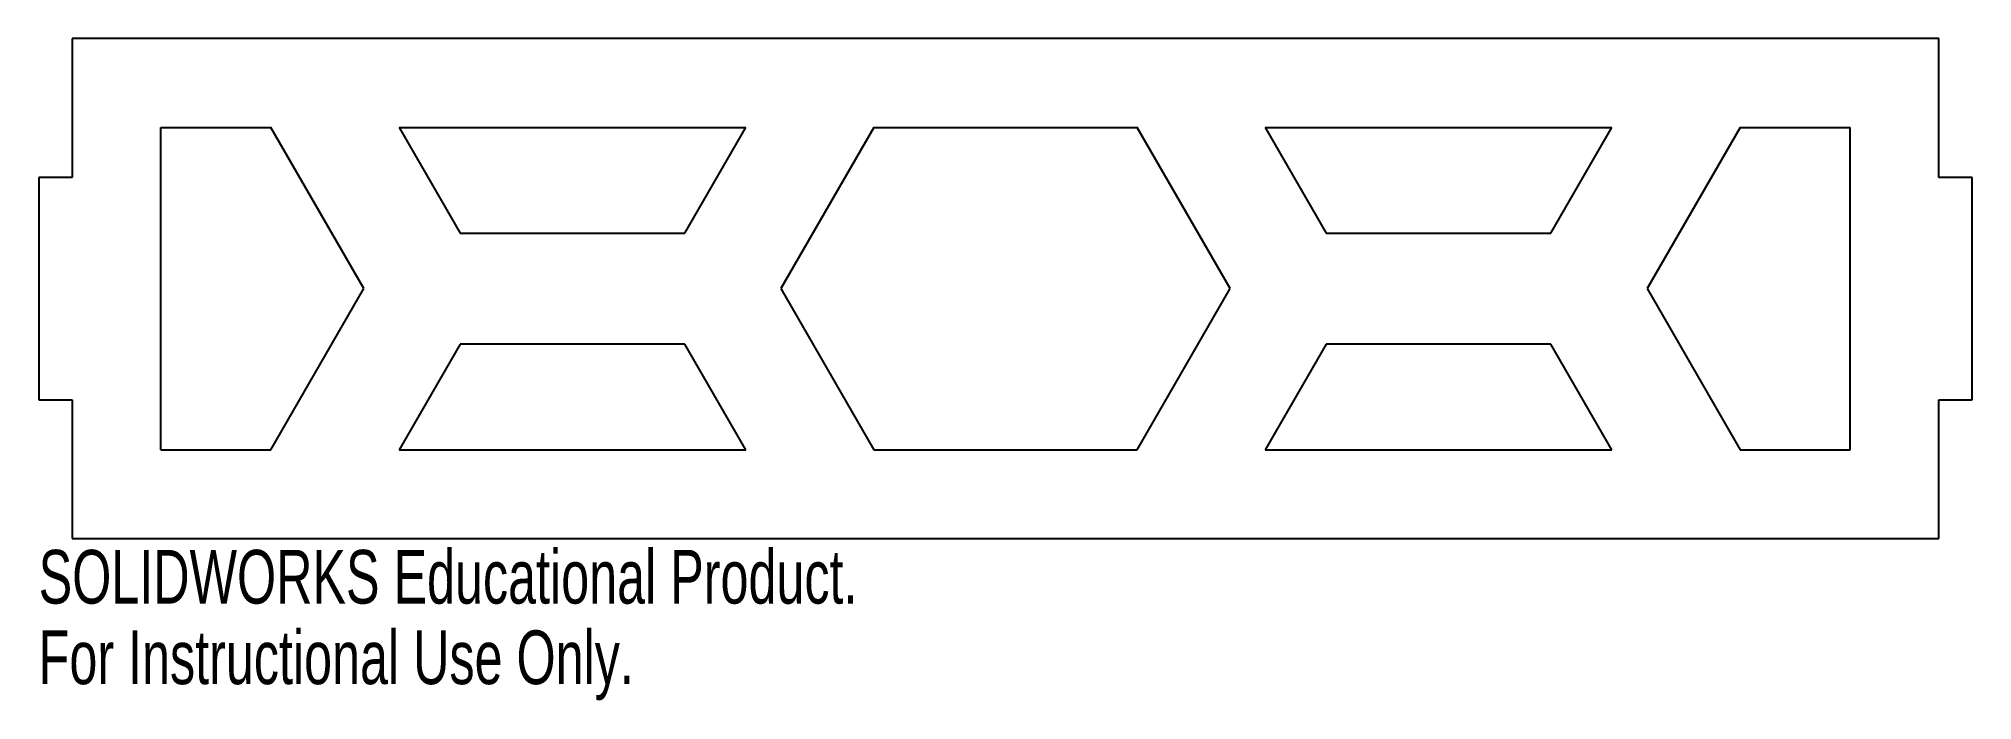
# Model space of a CAD drawing. Header units: millimetres. Extents: x -87 to 87, y -37 to 22.
import ezdxf

# ---------------------------------------------------------------- set-up
doc = ezdxf.new("R2010")
doc.units = ezdxf.units.MM
doc.styles.add('SLDTEXTSTYLE0', font='TXT', dxfattribs={"width": 0.7})

msp = doc.modelspace()

# ---------------------------------------------------------------- linework, layer by layer
at = {"color": 7, "linetype": 'Continuous', "lineweight": 25}
for p, q in [((84, 22.5), (-84, 22.5)), ((-84, 22.5), (-84, 10)), ((84, 10), (84, 22.5)), ((-76, -14.5), (-76, 14.5)), ((-76, 14.5), (-66.11, 14.5)), ((-57.74, 0), (-66.11, 14.5)), ((-54.56, 14.5), (-49.07, 5)), ((-54.56, 14.5), (-23.38, 14.5)), ((-28.87, 5), (-23.38, 14.5)), ((-11.84, 14.5), (-20.21, 0)), ((-11.84, 14.5), (11.84, 14.5)), ((20.21, 0), (11.84, 14.5)), ((23.38, 14.5), (28.87, 5)), ((23.38, 14.5), (54.56, 14.5)), ((49.07, 5), (54.56, 14.5)), ((66.11, 14.5), (57.74, 0)), ((66.11, 14.5), (76, 14.5)), ((76, -14.5), (76, 14.5)), ((-84, 10), (-87, 10)), ((-87, 10), (-87, -10)), ((87, 10), (84, 10)), ((87, -10), (87, 10)), ((-49.07, 5), (-28.87, 5)), ((28.87, 5), (49.07, 5)), ((-66.11, -14.5), (-57.74, 0)), ((-20.21, 0), (-11.84, -14.5)), ((11.84, -14.5), (20.21, 0)), ((57.74, 0), (66.11, -14.5)), ((-49.07, -5), (-54.56, -14.5)), ((-28.87, -5), (-49.07, -5)), ((-23.38, -14.5), (-28.87, -5)), ((28.87, -5), (23.38, -14.5)), ((49.07, -5), (28.87, -5)), ((54.56, -14.5), (49.07, -5)), ((-87, -10), (-84, -10)), ((-84, -10), (-84, -22.5)), ((84, -22.5), (84, -10)), ((84, -10), (87, -10)), ((-76, -14.5), (-66.11, -14.5)), ((-54.56, -14.5), (-23.38, -14.5)), ((-11.84, -14.5), (11.84, -14.5)), ((23.38, -14.5), (54.56, -14.5)), ((66.11, -14.5), (76, -14.5)), ((-84, -22.5), (84, -22.5))]:
    msp.add_line(p, q, dxfattribs=at)

# ---------------------------------------------------------------- texts
at = {"color": 7, "linetype": 'Continuous', "char_height": 4.8336, "attachment_point": 1, "style": 'SLDTEXTSTYLE0'}
for s, insert in [('SOLIDWORKS Educational Product.', (-87, -23.52)), ('For Instructional Use Only.', (-87, -30.77))]:
    msp.add_mtext(s, dxfattribs=dict(at, insert=insert))

doc.saveas('drawing.dxf')
